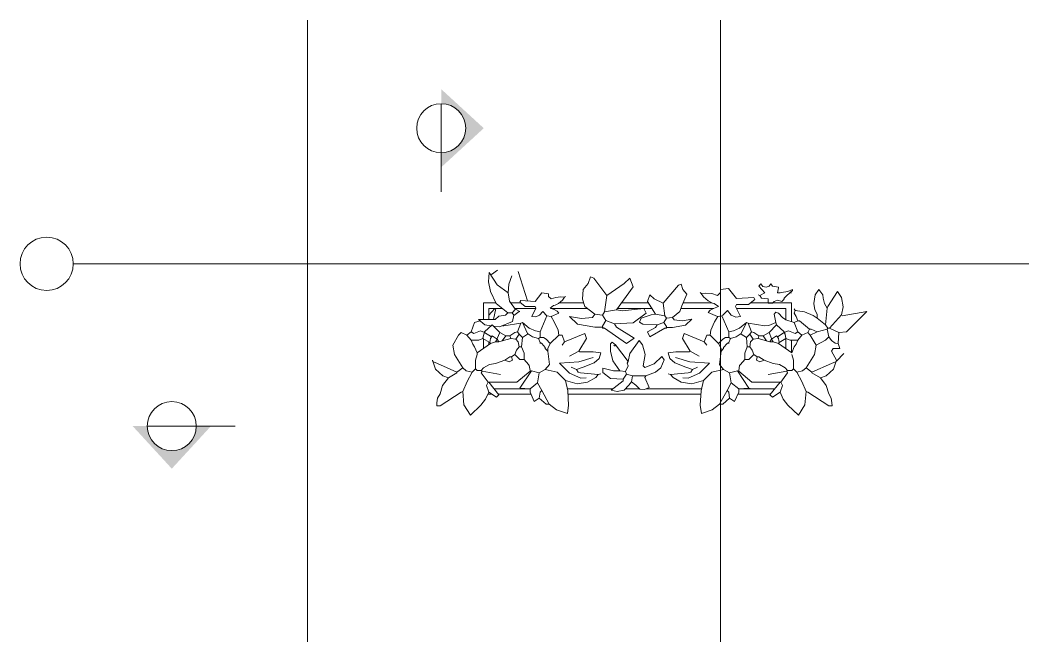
# Model space of a CAD drawing. Header units: centimetres. Extents: x -16179 to 12840, y -10704 to 3856.
# Drawn here: x 287 to 1015, y -8031 to -7584 of the extents above; entities that cross this region are included whole.
import ezdxf

# ---------------------------------------------------------------- set-up
doc = ezdxf.new("R2010")
doc.units = ezdxf.units.CM
doc.header["$MEASUREMENT"] = 0
for name, color, linetype, lineweight in [('AA - linee quote_Num_Penna__3_Num_Penna__3_Num_Penna__3_Num_Penna__3_Num_Penna__3_Num_Penna__3_Num_Penna__3_Num_Penna__3_Num_Penna__3_Num_Penna__3', 3, 'Continuous', 18), ('AA - perimetri giardino_Num_Penna__6_Num_Penna__6_Num_Penna__6_Num_Penna__6_Num_Penna__6_Num_Penna__6_Num_Penna__6_Num_Penna__6_Num_Penna__6_Num_Penna__6', 6, 'Continuous', 18), ('AA- arredo_Num_Penna__8_Num_Penna__8_Num_Penna__8_Num_Penna__8_Num_Penna__8_Num_Penna__8_Num_Penna__8_Num_Penna__8_Num_Penna__8_Num_Penna__8', 8, 'Continuous', 18)]:
    doc.layers.add(name, color=color, linetype=linetype, lineweight=lineweight)

msp = doc.modelspace()

# ---------------------------------------------------------------- hatches: boundary and pattern name
at = {"layer": 'AA - linee quote_Num_Penna__3_Num_Penna__3_Num_Penna__3_Num_Penna__3_Num_Penna__3_Num_Penna__3_Num_Penna__3_Num_Penna__3_Num_Penna__3_Num_Penna__3', "linetype": 'Continuous', "lineweight": 18}
for points in [[(592.32, -7634.23), (592.32, -7644.83, -1), (592.32, -7680.39), (592.32, -7690.99), (623.22, -7662.61)], [(425.11, -7878.95), (414.5, -7878.95, -1), (378.94, -7878.95), (368.34, -7878.95), (396.72, -7909.84)]]:
    msp.add_hatch(color=3, dxfattribs=at).paths.add_polyline_path(points)

# ---------------------------------------------------------------- linework, layer by layer
at = {"layer": 'AA - linee quote_Num_Penna__3_Num_Penna__3_Num_Penna__3_Num_Penna__3_Num_Penna__3_Num_Penna__3_Num_Penna__3_Num_Penna__3_Num_Penna__3_Num_Penna__3', "color": 3, "linetype": 'Continuous', "lineweight": 18}
for p, q in [((495.19, -8831.08), (495.19, -7584.08)), ((795.19, -8831.08), (795.19, -7584.08)), ((592.3, -7644.83), (592.3, -7680.39)), ((592.3, -7708.72), (592.3, -7680.39)), ((325.19, -7761.08), (1572.19, -7761.08)), ((414.5, -7878.92), (378.94, -7878.92)), ((414.5, -7878.92), (442.83, -7878.92))]:
    msp.add_line(p, q, dxfattribs=at)
for centre, radius in [((592.3, -7662.61), 17.78), ((305.86, -7761.08), 19.33), ((396.72, -7878.92), 17.78)]:
    msp.add_circle(centre, radius, dxfattribs=at)
at = {"layer": 'AA - perimetri giardino_Num_Penna__6_Num_Penna__6_Num_Penna__6_Num_Penna__6_Num_Penna__6_Num_Penna__6_Num_Penna__6_Num_Penna__6_Num_Penna__6_Num_Penna__6', "color": 6, "linetype": 'Continuous', "lineweight": 18}
msp.add_line((495.19, -7761.08), (1088.19, -7761.08), dxfattribs=at)
at = {"layer": 'AA- arredo_Num_Penna__8_Num_Penna__8_Num_Penna__8_Num_Penna__8_Num_Penna__8_Num_Penna__8_Num_Penna__8_Num_Penna__8_Num_Penna__8_Num_Penna__8', "color": 8, "linetype": 'Continuous', "lineweight": 18}
for p, q in [((626.69, -7774.06), (627.14, -7767.49)), ((627.14, -7767.49), (632.96, -7776.4)), ((628.83, -7768.78), (633.29, -7765.66)), ((648.17, -7766.72), (654.95, -7788.04)), ((628.04, -7781.09), (626.69, -7774.06)), ((632.96, -7776.4), (641.02, -7782.03)), ((641.02, -7782.03), (641.46, -7775.93)), ((641.46, -7775.93), (643.7, -7769.84)), ((695.34, -7779.76), (699.05, -7775.35)), ((699.05, -7775.35), (700.63, -7770.59)), ((703.02, -7771.38), (700.63, -7770.59)), ((712.55, -7784.09), (703.02, -7771.38)), ((712.55, -7784.09), (725.25, -7775.35)), ((725.25, -7775.35), (729.22, -7771.38)), ((731.6, -7777.74), (729.22, -7771.38)), ((753.41, -7789.59), (764.7, -7776.58)), ((764.7, -7776.58), (766.53, -7775.97)), ((767.75, -7779.64), (766.53, -7775.97)), ((823.05, -7777.37), (824.27, -7775.54)), ((825.81, -7777.53), (824.27, -7775.54)), ((831.6, -7775.54), (830.4, -7777.31)), ((832.82, -7777.37), (831.6, -7775.54)), ((632.22, -7789.83), (628.04, -7781.09)), ((641.02, -7782.03), (642.02, -7788.13)), ((665.39, -7782.26), (660.5, -7788.36)), ((670.28, -7782.87), (665.39, -7782.26)), ((670.28, -7782.87), (670.28, -7784.7)), ((694.97, -7786.63), (695.34, -7779.76)), ((719.69, -7794.41), (731.6, -7777.74)), ((742.01, -7788.4), (743.84, -7783.51)), ((746.9, -7786.57), (743.84, -7783.51)), ((766.93, -7791.54), (770.6, -7783.02)), ((770.6, -7783.02), (767.75, -7779.64)), ((781.08, -7782.56), (780.35, -7781.83)), ((784.48, -7782.28), (781.08, -7782.56)), ((781.08, -7782.56), (782.86, -7785.1)), ((788.79, -7782.71), (784.48, -7782.28)), ((792.81, -7784.03), (788.79, -7782.71)), ((795.01, -7781.83), (792.81, -7784.03)), ((795.01, -7779.63), (800.87, -7778.9)), ((795.01, -7779.63), (795.01, -7781.83)), ((800.87, -7778.9), (806.74, -7786.23)), ((822.43, -7783.48), (823.66, -7784.09)), ((827.32, -7782.26), (823.05, -7777.37)), ((823.66, -7784.09), (827.32, -7782.26)), ((828.32, -7777.97), (825.81, -7777.53)), ((830.4, -7777.31), (828.32, -7777.97)), ((837.09, -7777.98), (832.82, -7777.37)), ((836.48, -7782.26), (837.09, -7778.59)), ((839.38, -7781.91), (836.48, -7782.26)), ((838.37, -7782.03), (836.52, -7782.03)), ((837.09, -7778.59), (837.09, -7777.98)), ((843.87, -7781.25), (839.38, -7781.91)), ((843.2, -7784.09), (847.48, -7780.42)), ((847.48, -7779.81), (843.87, -7781.25)), ((846.6, -7782.03), (845.61, -7782.03)), ((847.48, -7780.42), (847.48, -7779.81)), ((863.9, -7783.65), (862.86, -7789.78)), ((866.41, -7779.81), (863.9, -7783.65)), ((866.41, -7779.81), (869.47, -7783.48)), ((869.64, -7786.06), (869.47, -7783.48)), ((873.13, -7792.03), (880.11, -7781.25)), ((880.11, -7781.25), (882.99, -7785.51)), ((640.78, -7796.55), (632.22, -7789.83)), ((642.02, -7788.13), (646.17, -7794.24)), ((649.51, -7788.98), (650.12, -7787.75)), ((653.17, -7792.03), (649.51, -7788.98)), ((660.5, -7788.36), (650.12, -7787.75)), ((670.28, -7784.7), (672.11, -7786.53)), ((672.11, -7786.53), (675.46, -7785.43)), ((675.13, -7791.19), (673.94, -7791.42)), ((677.59, -7789.9), (675.13, -7791.19)), ((675.46, -7785.43), (679.05, -7785.08)), ((680.4, -7787.43), (677.59, -7789.9)), ((679.05, -7785.08), (681.88, -7785.31)), ((681.88, -7785.31), (680.4, -7787.43)), ((681.88, -7785.31), (682.49, -7784.7)), ((696.67, -7792.03), (694.97, -7786.63)), ((710.96, -7796), (712.55, -7784.09)), ((747.92, -7797.53), (742.01, -7788.4)), ((753.41, -7789.59), (746.9, -7786.57)), ((754.63, -7798.75), (753.41, -7789.59)), ((782.86, -7785.1), (786.23, -7788.07)), ((786.23, -7788.07), (789.19, -7789.62)), ((789.19, -7789.62), (790.61, -7789.89)), ((790.61, -7789.89), (793.54, -7792.09)), ((806, -7792.09), (806.74, -7790.62)), ((806.74, -7786.23), (819.2, -7785.49)), ((806.74, -7790.62), (815.53, -7790.62)), ((815.53, -7790.62), (819.93, -7786.96)), ((819.93, -7786.96), (819.2, -7785.49)), ((824.88, -7785.92), (823.66, -7784.09)), ((829.76, -7786.53), (824.88, -7785.92)), ((829.76, -7789.59), (829.76, -7786.53)), ((832.82, -7789.59), (829.76, -7789.59)), ((834.16, -7788.36), (832.82, -7789.59)), ((836.56, -7787.59), (834.16, -7788.36)), ((839.54, -7788.36), (836.56, -7787.59)), ((840.76, -7787.14), (839.54, -7788.36)), ((840.76, -7787.14), (841.37, -7786.53)), ((841.37, -7785.92), (843.2, -7784.09)), ((841.37, -7786.53), (841.37, -7785.92)), ((862.86, -7789.78), (863.59, -7794.59)), ((870.68, -7790), (869.64, -7786.06)), ((872.52, -7793.25), (870.68, -7790)), ((882.99, -7785.51), (884.25, -7792.29)), ((631.28, -7793.41), (626.9, -7798.29)), ((630.4, -7801.43), (632.01, -7793.41)), ((634.06, -7798.99), (638.94, -7798.38)), ((638.94, -7798.38), (640.78, -7796.55)), ((640.78, -7796.55), (643.83, -7796.55)), ((646.27, -7794.1), (643.83, -7796.55)), ((645.05, -7798.38), (643.83, -7796.55)), ((644.02, -7802.99), (645.05, -7798.38)), ((648.97, -7795.77), (644.93, -7798.59)), ((649.38, -7795.66), (646.27, -7794.1)), ((660.5, -7792.03), (653.17, -7792.03)), ((658.06, -7799.36), (661.12, -7793.25)), ((661.12, -7793.25), (660.5, -7792.03)), ((663.79, -7798.48), (660.99, -7799.65)), ((666, -7795.69), (663.79, -7798.48)), ((669.06, -7798.75), (666, -7795.69)), ((673.94, -7791.42), (671.5, -7793.25)), ((671.5, -7793.25), (674.34, -7794.36)), ((672.11, -7799.36), (677.61, -7796.92)), ((674.34, -7794.36), (676.47, -7795.54)), ((676.47, -7795.54), (677.61, -7796.92)), ((703.81, -7797.59), (696.67, -7792.03)), ((702.22, -7799.97), (703.81, -7797.59)), ((709.37, -7798.38), (703.81, -7797.59)), ((709.37, -7798.38), (710.96, -7796)), ((711.75, -7802.35), (709.37, -7798.38)), ((710.96, -7796), (719.69, -7794.41)), ((723.66, -7795.21), (719.69, -7794.41)), ((739.55, -7793.62), (723.66, -7795.21)), ((731.6, -7803.94), (741.13, -7796.79)), ((744.86, -7798.14), (737.4, -7800.46)), ((741.13, -7796.79), (739.55, -7793.62)), ((744.86, -7798.14), (747.92, -7797.53)), ((754.63, -7798.75), (747.92, -7797.53)), ((760.13, -7799.97), (765.63, -7795.69)), ((765.63, -7795.69), (766.93, -7791.54)), ((787.58, -7794.84), (786.21, -7796.49)), ((792.81, -7799.42), (786.21, -7796.49)), ((790.13, -7793.42), (787.58, -7794.84)), ((793.54, -7792.09), (790.13, -7793.42)), ((796.48, -7798.69), (800.14, -7795.02)), ((800.14, -7795.02), (802.79, -7798.36)), ((802.79, -7798.36), (806.16, -7799.77)), ((809.67, -7799.42), (806, -7792.09)), ((834.04, -7797.53), (835.26, -7796.3)), ((835.26, -7803.63), (834.04, -7797.53)), ((835.26, -7796.3), (837.09, -7796.92)), ((837.09, -7796.92), (840, -7800.16)), ((849.31, -7795.08), (848.7, -7793.86)), ((848.7, -7796.92), (849.31, -7795.08)), ((849.92, -7799.36), (848.7, -7796.92)), ((855.97, -7796.01), (849.31, -7795.08)), ((849.92, -7795.08), (849.31, -7795.08)), ((862.33, -7798.52), (855.97, -7796.01)), ((865.19, -7800.58), (862.33, -7798.52)), ((863.59, -7794.59), (865.19, -7797.53)), ((865.19, -7797.53), (865.19, -7799.97)), ((871.3, -7805.47), (872.52, -7793.25)), ((872.52, -7793.25), (873.13, -7792.03)), ((874.36, -7807.91), (882.91, -7798.14)), ((884.25, -7792.29), (882.91, -7798.14)), ((901.32, -7795.61), (883.52, -7798.75)), ((886.57, -7810.35), (901.32, -7795.61)), ((614.08, -7810.35), (616.52, -7803.63)), ((620.49, -7802.46), (616.52, -7803.63)), ((619.28, -7801.43), (631.61, -7801.43)), ((624.01, -7805.47), (619.3, -7801.43)), ((623.85, -7810.35), (629.35, -7805.47)), ((628.66, -7806.08), (624.01, -7805.47)), ((634.85, -7810.96), (629.35, -7805.47)), ((631.61, -7801.43), (634.06, -7798.99)), ((644.02, -7802.99), (634.75, -7806.88)), ((650.12, -7804.25), (637.9, -7806.08)), ((647.68, -7810.35), (650.12, -7804.25)), ((650.12, -7804.25), (651.34, -7803.63)), ((655.01, -7811.58), (651.34, -7803.63)), ((651.34, -7803.63), (656.28, -7807.76)), ((660.99, -7799.65), (658.06, -7799.36)), ((664.17, -7810.35), (669.06, -7798.75)), ((672.11, -7799.36), (669.06, -7798.75)), ((672.11, -7799.36), (674.45, -7803.18)), ((674.45, -7803.18), (677.15, -7809.29)), ((685.49, -7799.24), (691.33, -7804.97)), ((694.28, -7800.77), (685.49, -7799.24)), ((691.33, -7804.97), (703.81, -7807.12)), ((694.28, -7800.77), (702.22, -7799.97)), ((709.37, -7806.32), (711.75, -7802.35)), ((718.11, -7804.73), (711.75, -7802.35)), ((718.11, -7804.73), (731.6, -7803.94)), ((719.69, -7807.12), (718.11, -7804.73)), ((737.4, -7800.46), (736.39, -7803.37)), ((736.39, -7803.37), (738.75, -7804.86)), ((749.14, -7805.47), (738.75, -7804.86)), ((747.92, -7807.3), (749.14, -7805.47)), ((749.14, -7805.47), (754.02, -7803.63)), ((754.02, -7803.63), (755.86, -7800.58)), ((755.86, -7806.69), (754.02, -7803.63)), ((755.86, -7800.58), (754.63, -7798.75)), ((755.86, -7800.58), (760.13, -7799.97)), ((761.35, -7801.8), (760.13, -7799.97)), ((769.74, -7805.65), (760.13, -7807.3)), ((767.46, -7802.41), (761.35, -7801.8)), ((767.46, -7802.41), (774.22, -7801.24)), ((774.22, -7801.24), (769.74, -7805.65)), ((790.77, -7803.18), (788.08, -7809.29)), ((793.11, -7799.36), (790.77, -7803.18)), ((793.11, -7799.36), (796.17, -7798.75)), ((801.06, -7810.35), (796.17, -7798.75)), ((806.16, -7799.77), (809.67, -7799.42)), ((813.88, -7803.63), (808.95, -7807.76)), ((810.22, -7811.58), (813.88, -7803.63)), ((815.1, -7804.25), (813.88, -7803.63)), ((815.1, -7804.25), (827.32, -7806.08)), ((817.55, -7810.35), (815.1, -7804.25)), ((830.09, -7805.85), (835.31, -7803.77)), ((830.38, -7810.96), (835.87, -7805.47)), ((835.87, -7805.47), (835.26, -7803.63)), ((841.37, -7810.35), (835.87, -7805.47)), ((840, -7800.16), (842.51, -7801.8)), ((842.51, -7801.8), (848.7, -7803.63)), ((848.7, -7803.63), (851.14, -7802.41)), ((851.14, -7810.35), (848.7, -7803.63)), ((851.14, -7802.41), (849.92, -7799.36)), ((852.37, -7802.41), (851.14, -7802.41)), ((859.7, -7808.52), (852.37, -7802.41)), ((865.19, -7800.58), (865.19, -7799.97)), ((871.3, -7805.47), (865.19, -7800.58)), ((873.13, -7807.91), (871.3, -7805.47)), ((600.64, -7820.13), (604.92, -7812.8)), ((604.92, -7812.8), (606.75, -7810.96)), ((611.03, -7812.8), (606.75, -7810.96)), ((611.03, -7812.8), (614.08, -7810.35)), ((614.08, -7816.46), (611.03, -7812.8)), ((615.91, -7811.58), (614.08, -7810.35)), ((620.8, -7809.74), (615.91, -7811.58)), ((623.85, -7810.96), (620.8, -7809.74)), ((622.63, -7815.24), (623.24, -7812.19)), ((623.24, -7812.19), (623.85, -7810.96)), ((623.85, -7810.96), (623.85, -7810.35)), ((628.74, -7814.02), (623.85, -7810.96)), ((634.75, -7806.88), (630.16, -7806.28)), ((633.02, -7815.24), (634.85, -7810.96)), ((639.13, -7813.41), (634.85, -7810.96)), ((637.9, -7806.08), (636.87, -7805.99)), ((642.18, -7813.41), (645.84, -7810.96)), ((645.84, -7810.96), (647.68, -7810.35)), ((646.46, -7815.85), (648.9, -7812.19)), ((648.9, -7812.19), (647.68, -7810.35)), ((651.34, -7814.63), (648.9, -7812.19)), ((651.34, -7814.63), (655.01, -7812.19)), ((658.67, -7814.02), (655.01, -7811.58)), ((655.01, -7812.19), (655.01, -7811.58)), ((656.28, -7807.76), (660.76, -7809.76)), ((660.76, -7809.76), (664.17, -7810.35)), ((664.17, -7814.63), (664.17, -7810.35)), ((671.5, -7818.91), (677.61, -7812.8)), ((677.15, -7809.29), (677.61, -7812.8)), ((680.05, -7812.8), (677.61, -7812.8)), ((681.88, -7817.68), (680.05, -7812.8)), ((681.88, -7817.68), (696.54, -7811.58)), ((696.54, -7811.58), (697.77, -7815.24)), ((709.37, -7807.12), (703.81, -7807.12)), ((709.37, -7807.12), (709.37, -7806.32)), ((710.16, -7807.91), (709.37, -7807.12)), ((709.37, -7807.91), (709.37, -7807.12)), ((709.37, -7807.91), (710.16, -7807.91)), ((710.16, -7807.91), (710.96, -7807.91)), ((726.84, -7819.03), (710.96, -7807.91)), ((732.4, -7815.06), (719.69, -7807.12)), ((742.07, -7810.49), (747.92, -7807.3)), ((743.88, -7814.11), (742.07, -7810.49)), ((743.88, -7814.11), (754.63, -7807.91)), ((755.25, -7807.91), (754.63, -7807.91)), ((755.25, -7807.91), (755.86, -7807.3)), ((755.86, -7807.91), (755.25, -7807.91)), ((755.86, -7807.3), (755.86, -7806.69)), ((755.86, -7807.3), (760.13, -7807.3)), ((755.86, -7807.91), (755.86, -7807.3)), ((768.68, -7811.58), (767.46, -7815.24)), ((783.34, -7817.68), (768.68, -7811.58)), ((783.34, -7817.68), (785.17, -7812.8)), ((785.17, -7812.8), (787.62, -7812.8)), ((788.08, -7809.29), (787.62, -7812.8)), ((793.73, -7818.91), (787.62, -7812.8)), ((804.46, -7809.76), (801.06, -7810.35)), ((801.06, -7814.63), (801.06, -7810.35)), ((808.95, -7807.76), (804.46, -7809.76)), ((806.55, -7814.02), (810.22, -7811.58)), ((810.22, -7812.19), (810.22, -7811.58)), ((813.88, -7814.63), (810.22, -7812.19)), ((813.88, -7814.63), (816.33, -7812.19)), ((816.33, -7812.19), (817.55, -7810.35)), ((818.77, -7815.85), (816.33, -7812.19)), ((819.38, -7810.96), (817.55, -7810.35)), ((823.05, -7813.41), (819.38, -7810.96)), ((826.1, -7813.41), (830.38, -7810.96)), ((827.32, -7806.08), (830.09, -7805.85)), ((832.21, -7815.24), (830.38, -7810.96)), ((836.48, -7814.02), (841.37, -7810.96)), ((841.37, -7810.96), (844.42, -7809.74)), ((841.37, -7810.96), (841.37, -7810.35)), ((841.98, -7812.19), (841.37, -7810.96)), ((842.59, -7815.24), (841.98, -7812.19)), ((844.42, -7809.74), (849.31, -7811.58)), ((849.31, -7811.58), (851.14, -7810.35)), ((854.2, -7812.8), (851.14, -7810.35)), ((851.14, -7816.46), (854.2, -7812.8)), ((854.2, -7812.8), (858.47, -7810.96)), ((858.47, -7810.96), (859.7, -7808.52)), ((860.31, -7812.8), (858.47, -7810.96)), ((860.92, -7808.52), (859.7, -7808.52)), ((860.31, -7812.8), (865.19, -7810.35)), ((864.58, -7820.13), (860.31, -7812.8)), ((865.19, -7810.35), (860.92, -7808.52)), ((865.19, -7810.35), (872.52, -7808.52)), ((872.52, -7808.52), (873.13, -7807.91)), ((873.74, -7814.02), (872.52, -7808.52)), ((874.36, -7807.91), (873.13, -7807.91)), ((881.07, -7810.96), (874.36, -7807.91)), ((880.46, -7818.91), (881.07, -7810.96)), ((881.07, -7810.96), (886.57, -7810.35)), ((601.87, -7826.85), (600.64, -7820.13)), ((615.3, -7819.52), (614.08, -7816.46)), ((614.08, -7816.46), (619.58, -7816.46)), ((616.52, -7821.35), (615.3, -7819.52)), ((618.36, -7825.62), (628.13, -7818.91)), ((619.58, -7816.46), (622.63, -7815.24)), ((627.52, -7818.29), (622.63, -7815.24)), ((627.52, -7818.29), (628.13, -7815.24)), ((628.13, -7818.91), (627.52, -7818.29)), ((628.13, -7815.24), (628.74, -7814.02)), ((628.13, -7818.91), (631.8, -7817.68)), ((629.35, -7813.41), (628.74, -7814.02)), ((633.02, -7815.85), (629.35, -7813.41)), ((631.8, -7817.68), (633.02, -7815.85)), ((631.8, -7817.68), (634.24, -7817.68)), ((633.02, -7815.85), (633.02, -7815.24)), ((634.24, -7817.68), (633.02, -7815.85)), ((634.24, -7817.68), (636.68, -7817.07)), ((636.68, -7817.07), (639.13, -7813.41)), ((636.68, -7817.07), (642.79, -7815.24)), ((639.13, -7813.41), (642.18, -7813.41)), ((642.79, -7815.24), (642.18, -7813.41)), ((646.46, -7815.85), (642.79, -7815.24)), ((648.29, -7817.68), (646.46, -7815.85)), ((648.9, -7821.35), (648.29, -7817.68)), ((650.73, -7821.35), (651.34, -7814.63)), ((662.95, -7815.24), (658.67, -7814.02)), ((662.95, -7815.24), (664.17, -7814.63)), ((664.17, -7818.29), (662.95, -7815.24)), ((666.61, -7814.63), (664.17, -7814.63)), ((665.39, -7818.91), (664.17, -7818.29)), ((664.17, -7818.91), (664.17, -7818.29)), ((667.83, -7821.96), (665.39, -7818.91)), ((668.45, -7815.85), (666.61, -7814.63)), ((671.5, -7818.91), (668.45, -7815.85)), ((669.67, -7822.57), (671.5, -7818.91)), ((681.88, -7817.68), (680.05, -7820.13)), ((692.27, -7824.4), (697.77, -7815.24)), ((715.14, -7824.5), (715.21, -7819.18)), ((715.21, -7819.18), (716.44, -7817.96)), ((718.88, -7819.79), (716.44, -7817.96)), ((718.56, -7820.97), (717.76, -7820.18)), ((728.04, -7832.01), (718.88, -7819.79)), ((726.84, -7819.03), (732.4, -7815.06)), ((729.17, -7826.27), (735.98, -7816.74)), ((735.98, -7816.74), (738.43, -7819.79)), ((738.43, -7819.79), (740.39, -7826.85)), ((772.96, -7824.4), (767.46, -7815.24)), ((783.34, -7817.68), (785.17, -7820.13)), ((793.73, -7818.91), (796.78, -7815.85)), ((795.56, -7822.57), (793.73, -7818.91)), ((796.78, -7815.85), (798.61, -7814.63)), ((797.39, -7821.96), (799.83, -7818.91)), ((798.61, -7814.63), (801.06, -7814.63)), ((799.83, -7818.91), (801.06, -7818.29)), ((802.28, -7815.24), (801.06, -7814.63)), ((801.06, -7818.29), (802.28, -7815.24)), ((801.06, -7818.91), (801.06, -7818.29)), ((802.28, -7815.24), (806.55, -7814.02)), ((814.49, -7821.35), (813.88, -7814.63)), ((816.33, -7821.35), (816.94, -7817.68)), ((816.94, -7817.68), (818.77, -7815.85)), ((818.77, -7815.85), (822.43, -7815.24)), ((822.43, -7815.24), (823.05, -7813.41)), ((828.54, -7817.07), (822.43, -7815.24)), ((826.1, -7813.41), (823.05, -7813.41)), ((828.54, -7817.07), (826.1, -7813.41)), ((830.99, -7817.68), (828.54, -7817.07)), ((830.99, -7817.68), (832.21, -7815.85)), ((833.43, -7817.68), (830.99, -7817.68)), ((832.21, -7815.85), (835.87, -7813.41)), ((832.21, -7815.85), (832.21, -7815.24)), ((833.43, -7817.68), (832.21, -7815.85)), ((837.09, -7818.91), (833.43, -7817.68)), ((835.87, -7813.41), (836.48, -7814.02)), ((837.09, -7815.24), (836.48, -7814.02)), ((837.71, -7818.29), (837.09, -7815.24)), ((837.09, -7818.91), (837.71, -7818.29)), ((846.87, -7825.62), (837.09, -7818.91)), ((837.71, -7818.29), (842.59, -7815.24)), ((845.65, -7816.46), (842.59, -7815.24)), ((851.14, -7816.46), (845.65, -7816.46)), ((848.7, -7821.35), (849.92, -7819.52)), ((849.92, -7819.52), (851.14, -7816.46)), ((863.36, -7826.85), (864.58, -7820.13)), ((864.58, -7820.13), (871.3, -7816.46)), ((871.3, -7816.46), (873.74, -7814.02)), ((873.74, -7814.02), (875.76, -7816.81)), ((875.76, -7816.81), (878.29, -7818.58)), ((878.29, -7818.58), (880.46, -7818.91)), ((881.68, -7822.57), (880.46, -7818.91)), ((607.97, -7836.62), (601.87, -7826.85)), ((618.36, -7825.62), (616.52, -7821.35)), ((617.14, -7831.12), (618.36, -7826.85)), ((618.36, -7826.85), (618.36, -7825.62)), ((643.4, -7828.68), (645.84, -7826.85)), ((645.84, -7826.85), (647.07, -7823.79)), ((649.51, -7830.51), (645.84, -7826.85)), ((647.07, -7823.79), (648.9, -7821.35)), ((648.9, -7821.35), (650.73, -7821.35)), ((652.57, -7825.92), (650.73, -7821.35)), ((652.56, -7830.51), (652.57, -7825.92)), ((667.83, -7822.57), (667.83, -7821.96)), ((669.67, -7824.4), (667.83, -7822.57)), ((669.67, -7824.4), (669.67, -7822.57)), ((669.67, -7824.4), (670.89, -7834.18)), ((692.27, -7824.4), (685.55, -7828.07)), ((692.27, -7824.4), (692.88, -7825.01)), ((692.88, -7825.01), (702.65, -7825.01)), ((702.65, -7825.01), (708.15, -7825.62)), ((708.15, -7825.62), (706.93, -7829.9)), ((716.83, -7831.55), (715.14, -7824.5)), ((728.04, -7832.01), (729.17, -7826.27)), ((740.39, -7826.85), (739.04, -7835.06)), ((762.58, -7825.01), (757.08, -7825.62)), ((757.08, -7825.62), (758.3, -7829.9)), ((772.35, -7825.01), (762.58, -7825.01)), ((772.96, -7824.4), (772.35, -7825.01)), ((772.96, -7824.4), (779.68, -7828.07)), ((795.56, -7824.4), (794.34, -7834.18)), ((795.56, -7824.4), (797.39, -7822.57)), ((795.56, -7824.4), (795.56, -7822.57)), ((797.39, -7822.57), (797.39, -7821.96)), ((812.65, -7825.92), (814.49, -7821.35)), ((812.66, -7830.51), (812.65, -7825.92)), ((816.33, -7821.35), (814.49, -7821.35)), ((815.72, -7830.51), (819.38, -7826.85)), ((818.16, -7823.79), (816.33, -7821.35)), ((819.38, -7826.85), (818.16, -7823.79)), ((821.82, -7828.68), (819.38, -7826.85)), ((846.87, -7825.62), (848.7, -7821.35)), ((848.09, -7831.12), (846.87, -7826.85)), ((857.25, -7836.62), (863.36, -7826.85)), ((875.58, -7824.4), (876.8, -7822.57)), ((879.24, -7831.12), (875.58, -7824.4)), ((876.8, -7822.57), (881.68, -7822.57)), ((879.24, -7831.73), (884.74, -7826.24)), ((585.99, -7831.12), (588.06, -7837.68)), ((585.99, -7831.73), (585.99, -7831.12)), ((589.65, -7833.57), (586.6, -7832.34)), ((603.7, -7839.67), (589.65, -7833.57)), ((617.14, -7837.23), (617.14, -7831.12)), ((627.33, -7834.15), (623.12, -7836.5)), ((631.8, -7833.57), (627.33, -7834.15)), ((631.8, -7833.57), (638.51, -7831.12)), ((638.51, -7831.12), (642.18, -7828.68)), ((638.51, -7831.12), (641.57, -7832.34)), ((641.57, -7832.34), (644.01, -7831.12)), ((642.18, -7828.68), (643.4, -7828.68)), ((644.01, -7831.12), (643.4, -7828.68)), ((652.56, -7830.51), (649.51, -7830.51)), ((655.62, -7834.18), (652.56, -7830.51)), ((656.23, -7834.79), (655.62, -7834.18)), ((656.84, -7838.45), (656.23, -7834.79)), ((667.83, -7837.84), (670.89, -7834.18)), ((692.32, -7832.33), (678.15, -7833.11)), ((678.15, -7833.11), (685.48, -7840.4)), ((702.75, -7829.2), (692.32, -7832.33)), ((695.32, -7836.01), (703.26, -7832.95)), ((703.26, -7832.95), (706.93, -7829.9)), ((721.93, -7838.73), (716.83, -7831.55)), ((727.43, -7833.23), (728.04, -7832.01)), ((728.04, -7835.06), (727.43, -7833.23)), ((740.26, -7836.29), (746.84, -7833.61)), ((746.84, -7833.61), (752.48, -7828.34)), ((754.31, -7830.79), (751.89, -7836.55)), ((752.48, -7828.34), (754.31, -7830.79)), ((761.96, -7832.95), (758.3, -7829.9)), ((769.91, -7836.01), (761.96, -7832.95)), ((762.47, -7829.2), (772.91, -7832.33)), ((772.91, -7832.33), (787.08, -7833.11)), ((787.08, -7833.11), (779.74, -7840.4)), ((797.39, -7837.84), (794.34, -7834.18)), ((808.39, -7838.45), (809, -7834.79)), ((809, -7834.79), (809.61, -7834.18)), ((809.61, -7834.18), (812.66, -7830.51)), ((812.66, -7830.51), (815.72, -7830.51)), ((821.21, -7831.12), (821.82, -7828.68)), ((823.66, -7832.34), (821.21, -7831.12)), ((823.05, -7828.68), (821.82, -7828.68)), ((826.71, -7831.12), (823.05, -7828.68)), ((826.71, -7831.12), (823.66, -7832.34)), ((833.43, -7833.57), (826.71, -7831.12)), ((833.43, -7833.57), (837.9, -7834.15)), ((837.9, -7834.15), (842.1, -7836.5)), ((848.09, -7837.23), (848.09, -7831.12)), ((861.53, -7839.67), (875.58, -7833.57)), ((875.58, -7833.57), (878.63, -7832.34)), ((879.24, -7831.12), (877.16, -7837.68)), ((879.24, -7831.73), (879.24, -7831.12)), ((588.06, -7837.68), (593.39, -7842.38)), ((597.59, -7843.95), (603.7, -7840.28)), ((603.7, -7839.67), (607.97, -7836.62)), ((603.7, -7840.28), (603.7, -7839.67)), ((607.97, -7836.62), (610.5, -7838.85)), ((610.5, -7838.85), (614.69, -7839.67)), ((614.69, -7839.67), (611.06, -7846.49)), ((614.69, -7839.67), (617.14, -7837.23)), ((618.36, -7838.45), (617.14, -7837.23)), ((621.41, -7838.45), (618.36, -7838.45)), ((623.12, -7836.5), (621.41, -7838.45)), ((622.02, -7839.06), (621.41, -7838.45)), ((621.41, -7840.28), (622.02, -7839.06)), ((626.3, -7847), (621.41, -7840.28)), ((622.02, -7839.06), (635.46, -7841.51)), ((656.84, -7839.06), (647.31, -7847)), ((649.51, -7851.28), (657.88, -7838.73)), ((656.84, -7838.45), (656.84, -7839.06)), ((663.56, -7840.28), (657.88, -7838.73)), ((662.34, -7847.61), (663.56, -7840.28)), ((667.83, -7837.84), (663.56, -7840.28)), ((676.39, -7839.67), (667.83, -7837.84)), ((682.49, -7845.78), (676.39, -7839.67)), ((685.48, -7840.4), (693.68, -7844.17)), ((690.44, -7837.84), (686.77, -7836.01)), ((690.44, -7837.84), (695.32, -7836.01)), ((691.66, -7839.67), (690.44, -7837.84)), ((693.49, -7840.28), (691.66, -7839.67)), ((706.32, -7841.51), (693.49, -7840.28)), ((704.47, -7843.55), (706.32, -7841.51)), ((706.32, -7841.51), (708.15, -7840.9)), ((717.39, -7838.9), (709.72, -7836.9)), ((709.72, -7839.95), (709.72, -7836.9)), ((715.21, -7844.23), (709.72, -7839.95)), ((721.93, -7838.73), (717.39, -7838.9)), ((726.21, -7839.34), (721.93, -7838.73)), ((724.38, -7844.84), (726.82, -7841.17)), ((726.21, -7839.34), (728.04, -7835.06)), ((726.82, -7841.17), (726.21, -7839.34)), ((731.1, -7842.39), (726.82, -7841.17)), ((740.26, -7836.28), (739.04, -7835.06)), ((747.96, -7839.78), (740.87, -7842.39)), ((751.89, -7836.55), (747.96, -7839.78)), ((758.91, -7841.51), (757.08, -7840.9)), ((758.91, -7841.51), (771.74, -7840.28)), ((760.76, -7843.55), (758.91, -7841.51)), ((774.79, -7837.84), (769.91, -7836.01)), ((779.74, -7840.4), (771.54, -7844.17)), ((771.74, -7840.28), (773.57, -7839.67)), ((773.57, -7839.67), (774.79, -7837.84)), ((774.79, -7837.84), (778.46, -7836.01)), ((782.73, -7845.78), (788.84, -7839.67)), ((788.84, -7839.67), (797.39, -7837.84)), ((797.39, -7837.84), (801.67, -7840.28)), ((801.67, -7840.28), (807.35, -7838.73)), ((802.89, -7847.61), (801.67, -7840.28)), ((815.72, -7851.28), (807.35, -7838.73)), ((808.39, -7838.45), (808.39, -7839.06)), ((808.39, -7839.06), (817.92, -7847)), ((843.2, -7839.06), (829.76, -7841.51)), ((838.93, -7847), (843.81, -7840.28)), ((842.1, -7836.5), (843.81, -7838.45)), ((843.2, -7839.06), (843.81, -7838.45)), ((843.81, -7840.28), (843.2, -7839.06)), ((843.81, -7838.45), (846.87, -7838.45)), ((846.87, -7838.45), (848.09, -7837.23)), ((850.53, -7839.67), (848.09, -7837.23)), ((854.73, -7838.85), (850.53, -7839.67)), ((850.53, -7839.67), (854.16, -7846.49)), ((857.25, -7836.62), (854.73, -7838.85)), ((861.53, -7839.67), (857.25, -7836.62)), ((861.53, -7840.28), (861.53, -7839.67)), ((867.64, -7843.95), (861.53, -7840.28)), ((877.16, -7837.68), (871.84, -7842.38)), ((591.48, -7855.56), (593.31, -7849.45)), ((593.31, -7849.45), (597.59, -7843.95)), ((593.39, -7842.38), (597.59, -7843.95)), ((611.06, -7846.49), (607.97, -7853.72)), ((625.08, -7849.45), (626.3, -7847)), ((626.91, -7854.33), (625.08, -7849.45)), ((626.3, -7847), (626.91, -7847)), ((634.24, -7856.17), (626.91, -7847)), ((626.91, -7847), (627.52, -7847)), ((647.31, -7847), (627.52, -7847)), ((656.84, -7851.89), (662.34, -7847.61)), ((665.39, -7853.11), (662.34, -7847.61)), ((684.27, -7853.25), (682.49, -7845.78)), ((691.05, -7848.23), (682.49, -7845.78)), ((682.49, -7845.78), (682.49, -7846.39)), ((691.05, -7848.23), (698.57, -7847.08)), ((693.68, -7844.17), (697.53, -7843.78)), ((698.57, -7847.08), (704.47, -7843.55)), ((724.38, -7844.84), (715.21, -7844.23)), ((715.83, -7852.78), (724.38, -7846.06)), ((724.38, -7846.06), (724.38, -7844.84)), ((728.65, -7849.11), (725.24, -7852.71)), ((730.49, -7846.67), (728.65, -7849.11)), ((730.49, -7846.67), (731.1, -7842.39)), ((733.54, -7849.11), (730.49, -7846.67)), ((731.1, -7842.39), (740.87, -7842.39)), ((736.46, -7852.12), (733.54, -7849.11)), ((740.26, -7843.61), (740.87, -7842.39)), ((743.31, -7850.94), (740.26, -7843.61)), ((766.65, -7847.08), (760.76, -7843.55)), ((774.18, -7848.23), (766.65, -7847.08)), ((771.54, -7844.17), (767.69, -7843.78)), ((774.18, -7848.23), (782.73, -7845.78)), ((780.96, -7853.25), (782.73, -7845.78)), ((782.73, -7845.78), (782.73, -7846.39)), ((799.83, -7853.11), (802.89, -7847.61)), ((808.39, -7851.89), (802.89, -7847.61)), ((817.92, -7847), (837.71, -7847)), ((830.99, -7856.17), (838.32, -7847)), ((838.32, -7847), (837.71, -7847)), ((838.93, -7847), (838.32, -7847)), ((838.32, -7854.33), (840.15, -7849.45)), ((840.15, -7849.45), (838.93, -7847)), ((854.16, -7846.49), (857.25, -7853.72)), ((871.84, -7842.38), (867.64, -7843.95)), ((871.91, -7849.45), (867.64, -7843.95)), ((873.74, -7855.56), (871.91, -7849.45)), ((591.48, -7855.56), (589.74, -7858.54)), ((591.48, -7864.1), (606.75, -7854.33)), ((606.75, -7854.33), (607.97, -7853.72)), ((607.97, -7853.72), (608.82, -7863.54)), ((624.52, -7859.42), (626.91, -7854.33)), ((626.91, -7854.33), (632.41, -7858)), ((632.41, -7858), (634.24, -7856.17)), ((656.84, -7851.89), (649.51, -7851.28)), ((656.84, -7854.33), (656.84, -7851.89)), ((659.89, -7861.05), (656.84, -7854.33)), ((663.56, -7858.61), (664.17, -7854.33)), ((664.17, -7854.33), (665.39, -7853.11)), ((665.39, -7853.11), (670.81, -7862.95)), ((684.83, -7863.83), (684.27, -7853.25)), ((720.19, -7853.89), (715.83, -7852.78)), ((725.24, -7852.71), (720.19, -7853.89)), ((739.83, -7852.42), (736.46, -7852.12)), ((743.31, -7850.94), (739.83, -7852.42)), ((780.39, -7863.83), (780.96, -7853.25)), ((799.83, -7853.11), (794.42, -7862.95)), ((801.06, -7854.33), (799.83, -7853.11)), ((801.67, -7858.61), (801.06, -7854.33)), ((805.33, -7861.05), (808.39, -7854.33)), ((808.39, -7851.89), (815.72, -7851.28)), ((808.39, -7854.33), (808.39, -7851.89)), ((815.72, -7851.28), (817.55, -7851.89)), ((832.82, -7858), (830.99, -7856.17)), ((838.32, -7854.33), (832.82, -7858)), ((840.7, -7859.42), (838.32, -7854.33)), ((857.25, -7853.72), (856.41, -7863.54)), ((858.47, -7854.33), (857.25, -7853.72)), ((873.74, -7864.1), (858.47, -7854.33)), ((873.74, -7855.56), (875.48, -7858.54)), ((589.18, -7862.07), (589.04, -7864.1)), ((589.74, -7858.54), (589.18, -7862.07)), ((608.82, -7863.54), (613.59, -7870.88)), ((613.59, -7870.88), (621.16, -7863.83)), ((621.16, -7863.83), (624.52, -7859.42)), ((663.56, -7858.61), (659.89, -7861.05)), ((663.56, -7858.61), (668.45, -7862.89)), ((668.45, -7862.89), (670.89, -7862.89)), ((670.81, -7862.95), (676.14, -7867.06)), ((683.99, -7869.71), (684.83, -7863.83)), ((781.24, -7869.71), (780.39, -7863.83)), ((794.42, -7862.95), (789.09, -7867.06)), ((796.78, -7862.89), (794.34, -7862.89)), ((801.67, -7858.61), (796.78, -7862.89)), ((801.67, -7858.61), (805.33, -7861.05)), ((844.07, -7863.83), (840.7, -7859.42)), ((851.64, -7870.88), (844.07, -7863.83)), ((856.41, -7863.54), (851.64, -7870.88)), ((875.48, -7858.54), (876.04, -7862.07)), ((876.04, -7862.07), (876.19, -7864.1)), ((589.04, -7864.1), (591.48, -7864.1)), ((676.14, -7867.06), (683.99, -7869.71)), ((789.09, -7867.06), (781.24, -7869.71)), ((876.19, -7864.1), (873.74, -7864.1))]:
    msp.add_line(p, q, dxfattribs=at)
at = {"layer": 'AA- arredo_Num_Penna__8_Num_Penna__8_Num_Penna__8_Num_Penna__8_Num_Penna__8_Num_Penna__8_Num_Penna__8_Num_Penna__8_Num_Penna__8_Num_Penna__8', "color": 8, "linetype": 'Continuous', "lineweight": 18, "flags": 128}
for points in [[(622.93, -7801.43), (622.93, -7789.44), (632.04, -7789.44)], [(642.91, -7789.44), (650.07, -7789.44)], [(678.11, -7789.44), (695.85, -7789.44)], [(723.24, -7789.44), (742.68, -7789.44)], [(767.84, -7789.44), (788.85, -7789.44)], [(816.96, -7789.44), (846.6, -7789.44), (846.6, -7803.01)], [(626.9, -7801.43), (626.9, -7793.41), (636.79, -7793.41)], [(645.61, -7793.41), (661.04, -7793.41)], [(671.9, -7793.41), (698.44, -7793.41)], [(720.41, -7793.41), (745.25, -7793.41)], [(766.34, -7793.41), (790.17, -7793.41)], [(806.66, -7793.41), (842.63, -7793.41), (842.63, -7801.84)], [(622.93, -7822.48), (622.93, -7815.42)], [(626.9, -7819.75), (626.9, -7817.91)], [(842.63, -7815.26), (842.63, -7822.71)], [(846.6, -7816.46), (846.6, -7825.44)], [(629.14, -7855.82), (626.21, -7855.82)], [(656.9, -7851.85), (630.78, -7851.85)], [(657.51, -7855.82), (633.96, -7855.82)], [(717.01, -7851.85), (683.94, -7851.85)], [(780.82, -7855.82), (684.41, -7855.82)], [(736.19, -7851.85), (726.06, -7851.85)], [(781.29, -7851.85), (741.18, -7851.85)], [(831.26, -7855.82), (807.71, -7855.82)], [(834.44, -7851.85), (808.33, -7851.85)]]:
    msp.add_lwpolyline(points, dxfattribs=at)

doc.saveas('drawing.dxf')
